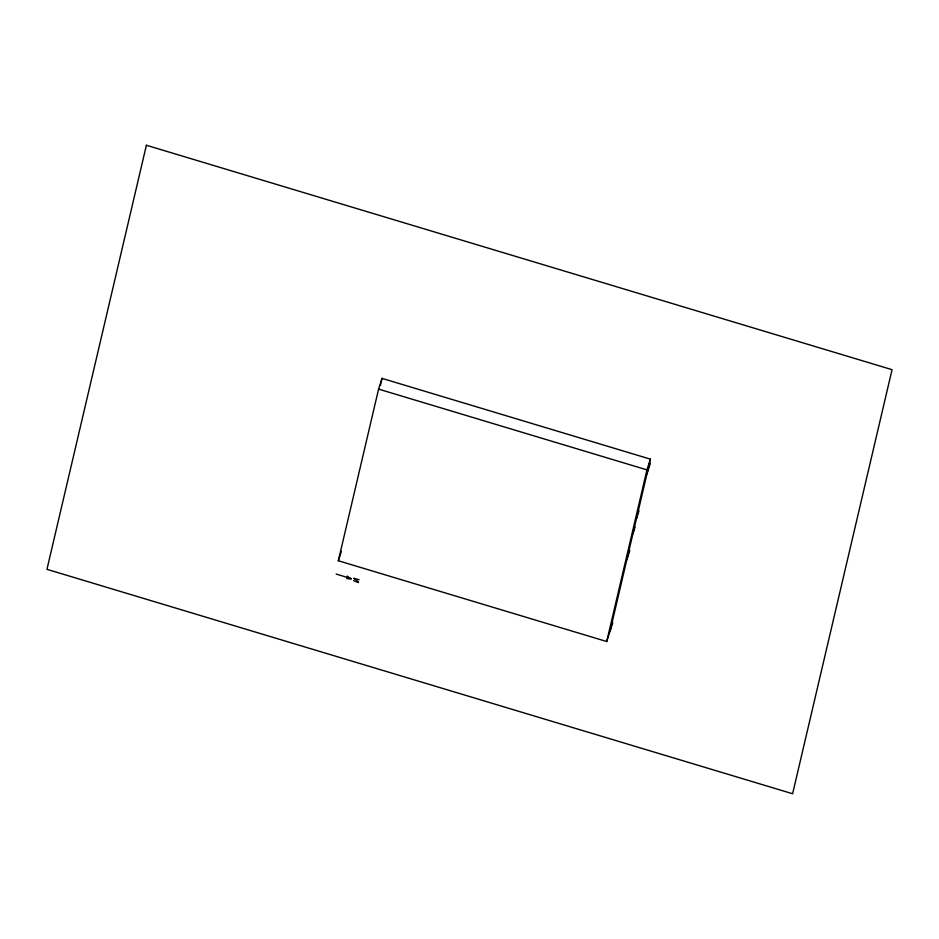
<?xml version="1.0" encoding="UTF-8"?>
<svg xmlns="http://www.w3.org/2000/svg" width="939" height="939" viewBox="0 0 939 939"><rect width="100%" height="100%" fill="white"/><g stroke="black" fill="none" stroke-linecap="round" stroke-linejoin="round"><path stroke-width="1.41" d="M612.744 622.745L606.711 641.525L338.345 560.747L378.593 389.11L382.032 378.382L650.41 459.148L610.162 630.797M380.365 385.471L382.032 378.382M606.711 641.525L646.959 469.876L650.41 459.148M338.345 560.747L341.35 551.369M336.185 574.069L351.28 578.612M347.207 576.077L351.139 579.046L346.632 578.518M358.534 582.11L354.085 578.142M353.51 580.595L358.393 582.544M359.109 579.656L353.944 578.577M646.912 474.078L650.351 463.35M636.407 518.856L638.99 510.804M632.909 533.775L635.057 527.072M626.783 559.902L629.799 550.512M378.593 389.11L646.959 469.876M146.39 145.252L46.95 569.327L792.61 793.748L892.05 369.673L146.39 145.252"/></g></svg>
